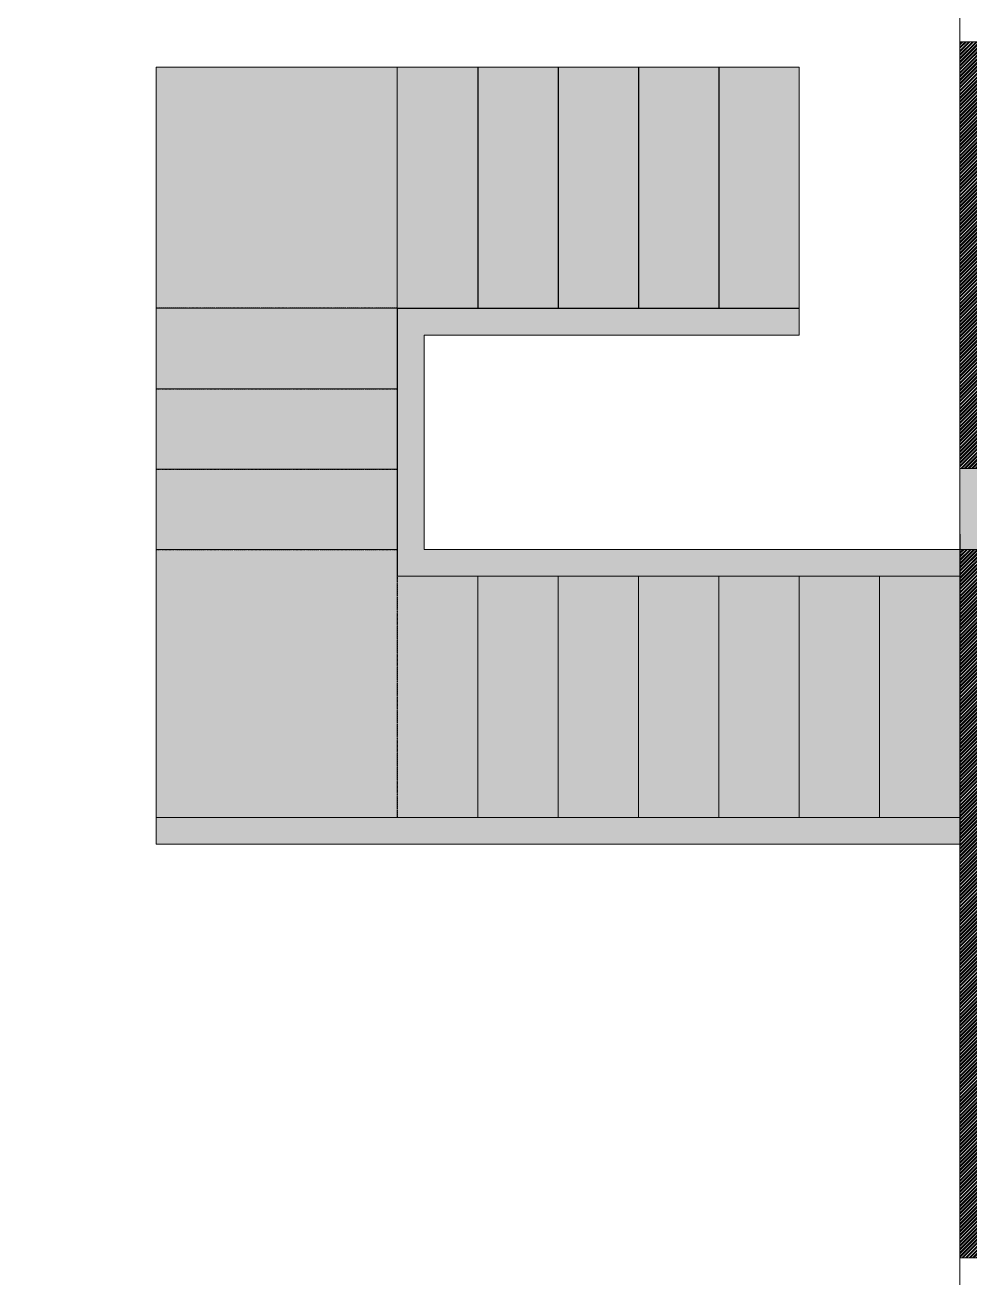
# Model space of a CAD drawing. Header units: millimetres. Extents: x 86441 to 190201, y 16532 to 98188.
# Drawn here: x 167228 to 170754, y 88460 to 93136 of the extents above; entities that cross this region are included whole.
import ezdxf

# ---------------------------------------------------------------- set-up
doc = ezdxf.new("R2010")
doc.units = ezdxf.units.MM
doc.header["$LTSCALE"] = 0.1
doc.linetypes.add('ACAD_ISO02W100', pattern=[15, 12, -3])
doc.linetypes.add('ACAD_ISO03W100', pattern=[30, 12, -18])
doc.layers.add('COLUMN', color=1, linetype='Continuous', lineweight=0)

msp = doc.modelspace()

# ---------------------------------------------------------------- hatches: boundary and pattern name
at = {"true_color": 0x939598, "transparency": 33554687}
h = msp.add_hatch(dxfattribs=at)
h.set_pattern_fill('ANSI32', color=252)
h.set_pattern_definition([(45, (64319.126, 59517.099), (-6.7351921, 6.7351921), []), (45, (64323.6165, 59517.099), (-6.7351921, 6.7351921), [])])
h.paths.add_polyline_path([(172482, 93073.4), (172447, 93073.4), (172447, 93098.4), (172432, 93098.4), (172432, 93123.4), (172447, 93123.4), (172447, 93148.4), (172428.6, 93148.4), (171767, 93148.4), (171767, 93123.4), (171782, 93123.4), (171782, 93098.4), (171767, 93098.4), (171767, 93073.4), (171732, 93073.4), (171019, 93073.4), (170717, 93073.4), (170717, 91480.7), (171882, 91480.7), (171882, 91178.7), (170717, 91178.7), (170717, 90933.7), (170717, 90178.7), (170717, 90078.7), (170717, 88534.7), (171019, 88534.7), (171767, 88534.7), (171767, 88509.7), (171782, 88509.7), (171782, 88479.7), (172428.6, 88479.7), (172432, 88479.7), (172432, 88509.7), (172447, 88509.7), (172447, 88534.7), (172482, 88534.7)])
at = {"transparency": 33554687}
h = msp.add_hatch(color=256, dxfattribs=at)
h.dxf.hatch_style = 1
h.set_gradient(color1=(153, 95, 76), color2=(118, 67, 44))
h.paths.add_polyline_path([(168617, 92978.7), (167717, 92978.7), (167717, 92078.7), (168617, 92078.7)])
h = msp.add_hatch(color=256, dxfattribs=at)
h.dxf.hatch_style = 1
h.set_gradient(color1=(153, 95, 76), color2=(118, 67, 44))
h.paths.add_polyline_path([(168917, 92978.7), (168617, 92978.7), (168617, 92078.7), (168917, 92078.7)])
h = msp.add_hatch(color=256, dxfattribs=at)
h.dxf.hatch_style = 1
h.set_gradient(color1=(153, 95, 76), color2=(118, 67, 44))
h.paths.add_polyline_path([(169217, 92978.7), (168917, 92978.7), (168917, 92078.7), (169217, 92078.7)])
h = msp.add_hatch(color=256, dxfattribs=at)
h.dxf.hatch_style = 1
h.set_gradient(color1=(153, 95, 76), color2=(118, 67, 44))
h.paths.add_polyline_path([(169517, 92978.7), (169217, 92978.7), (169217, 92078.7), (169517, 92078.7)])
h = msp.add_hatch(color=256, dxfattribs=at)
h.dxf.hatch_style = 1
h.set_gradient(color1=(153, 95, 76), color2=(118, 67, 44))
h.paths.add_polyline_path([(169817, 92978.7), (169517, 92978.7), (169517, 92078.7), (169817, 92078.7)])
h = msp.add_hatch(color=256, dxfattribs=at)
h.dxf.hatch_style = 1
h.set_gradient(color1=(153, 95, 76), color2=(118, 67, 44))
h.paths.add_polyline_path([(170117, 92978.7), (169817, 92978.7), (169817, 92078.7), (170117, 92078.7)])
h = msp.add_hatch(color=256, dxfattribs=at)
h.dxf.hatch_style = 1
h.set_gradient(color1=(153, 95, 76), color2=(118, 67, 44))
h.paths.add_polyline_path([(168617, 92078.7), (167717, 92078.7), (167717, 91778.7), (168617, 91778.7)])
at = {"true_color": 0x76432c, "transparency": 33554687}
h = msp.add_hatch(color=17, dxfattribs=at)
h.dxf.hatch_style = 1
h.paths.add_polyline_path([(168717, 91978.7), (170117, 91978.7), (170117, 92078.7), (168617, 92078.7), (168617, 91078.7), (170717, 91078.7), (170717, 91178.7), (168717, 91178.7)])
at = {"transparency": 33554687}
h = msp.add_hatch(color=256, dxfattribs=at)
h.dxf.hatch_style = 1
h.set_gradient(color1=(153, 95, 76), color2=(118, 67, 44))
h.paths.add_polyline_path([(168617, 91778.7), (167717, 91778.7), (167717, 91478.7), (168617, 91478.7)])
h = msp.add_hatch(color=256, dxfattribs=at)
h.dxf.hatch_style = 1
h.set_gradient(color1=(153, 95, 76), color2=(118, 67, 44))
h.paths.add_polyline_path([(168617, 91478.7), (167717, 91478.7), (167717, 91178.7), (168617, 91178.7)])
h = msp.add_hatch(color=256, dxfattribs=at)
h.dxf.hatch_style = 1
h.set_gradient(color1=(153, 95, 76), color2=(118, 67, 44))
h.paths.add_polyline_path([(168617, 91078.7), (168617, 91178.7), (167717, 91178.7), (167717, 90178.7), (168617, 90178.7)])
h = msp.add_hatch(color=256, dxfattribs=at)
h.dxf.hatch_style = 1
h.set_gradient(color1=(153, 95, 76), color2=(118, 67, 44))
h.paths.add_polyline_path([(168917, 91078.7), (168617, 91078.7), (168617, 90178.7), (168917, 90178.7)])
h = msp.add_hatch(color=256, dxfattribs=at)
h.dxf.hatch_style = 1
h.set_gradient(color1=(153, 95, 76), color2=(118, 67, 44))
h.paths.add_polyline_path([(169217, 91078.7), (168917, 91078.7), (168917, 90178.7), (169217, 90178.7)])
h = msp.add_hatch(color=256, dxfattribs=at)
h.dxf.hatch_style = 1
h.set_gradient(color1=(153, 95, 76), color2=(118, 67, 44))
h.paths.add_polyline_path([(169517, 91078.7), (169217, 91078.7), (169217, 90178.7), (169517, 90178.7)])
h = msp.add_hatch(color=256, dxfattribs=at)
h.dxf.hatch_style = 1
h.set_gradient(color1=(153, 95, 76), color2=(118, 67, 44))
h.paths.add_polyline_path([(169817, 91078.7), (169517, 91078.7), (169517, 90178.7), (169817, 90178.7)])
h = msp.add_hatch(color=256, dxfattribs=at)
h.dxf.hatch_style = 1
h.set_gradient(color1=(153, 95, 76), color2=(118, 67, 44))
h.paths.add_polyline_path([(170117, 91078.7), (169817, 91078.7), (169817, 90178.7), (170117, 90178.7)])
h = msp.add_hatch(color=256, dxfattribs=at)
h.dxf.hatch_style = 1
h.set_gradient(color1=(153, 95, 76), color2=(118, 67, 44))
h.paths.add_polyline_path([(170417, 91078.7), (170117, 91078.7), (170117, 90178.7), (170417, 90178.7)])
h = msp.add_hatch(color=256, dxfattribs=at)
h.dxf.hatch_style = 1
h.set_gradient(color1=(153, 95, 76), color2=(118, 67, 44))
h.paths.add_polyline_path([(170717, 91078.7), (170417, 91078.7), (170417, 90178.7), (170717, 90178.7)])
at = {"true_color": 0x76432c, "transparency": 33554687}
h = msp.add_hatch(color=17, dxfattribs=at)
h.dxf.hatch_style = 1
h.paths.add_polyline_path([(170717, 90178.7), (167717, 90178.7), (167717, 90078.7), (170717, 90078.7)])
at = {"layer": 'COLUMN', "true_color": 0xed1f24, "transparency": 33554687}
h = msp.add_hatch(dxfattribs=at)
h.set_pattern_fill('AR-CONC', color=240, scale=2)
h.set_pattern_definition([(50, (64319.13, 59517.1), (364.36934, -31.8782), [38.1, -419.1]), (355, (64319.13, 59517.1), (-70.4868, 382.1137), [30.48, -335.2812]), (100.45144, (64349.5, 59514.44), (293.8825, 350.2355), [32.38, -356.1805]), (46.1842, (64319.13, 59618.7), (542.158, -84.0847), [57.15, -628.65]), (96.63556, (64364.3, 59611.7), (474.8083, 494.8522), [48.57, -534.2712]), (351.18415, (64319.1, 59618.7), (474.8083, 494.8522), [45.72, -502.9195]), (21, (64369.93, 59593.3), (303.2288, -204.5304), [38.1, -419.1]), (326, (64369.93, 59593.3), (123.604, 368.3759), [30.48, -335.28]), (71.45144, (64395.2, 59576.25), (426.8328, 163.8455), [32.38, -356.1799]), (37.5, (64319.13, 59517.1), (6.1772, 169.11008), [0, -331.216, 0, -340.36, 0, -336.55]), (7.5, (64319.13, 59517.1), (133.63933, 200.36115), [0, -194.056, 0, -323.596, 0, -128.27]), (327.5, (64205.84, 59517.1), (271.18119, -11.45749), [0, -127, 0, -396.24, 0, -525.78]), (317.5, (64155.04, 59517.1), (296.25836, 50.853), [0, -165.1, 0, -263.144, 0, -373.38])])
h.paths.add_polyline_path([(171882, 91480.7), (170717, 91480.7), (170717, 91178.7), (171882, 91178.7)])
h.paths.add_polyline_path([(162418.7, 91220.6), (161253.7, 91220.6), (161253.7, 90918.6), (162416.7, 90918.6)])
h.paths.add_polyline_path([(153621.7, 96693.6), (152341.7, 96693.6), (152341.7, 96314.6), (153621.7, 96314.6), (153621.7, 96340.5)])
h.paths.add_polyline_path([(166967.7, 86283.6), (166584.7, 86283.6), (166584.7, 85052.6), (166967.7, 85052.6)])
h.paths.add_polyline_path([(161555.7, 86216.6), (161253.7, 86216.6), (161253.7, 85052.6), (161555.7, 85052.6)])
h.paths.add_polyline_path([(157693.7, 87150.6), (157391.7, 87150.6), (157391.7, 85986.6), (157693.7, 85986.6)])
h.paths.add_polyline_path([(153621.7, 86365.6), (152341.7, 86365.6), (152341.7, 85986.6), (153621.7, 85986.6)])
h.paths.add_polyline_path([(157693.7, 96463.6), (157693.7, 96693.6), (157391.7, 96693.6), (157391.7, 95529.6), (157693.7, 95529.6)])
h.paths.add_polyline_path([(161555.7, 96693.6), (161253.7, 96693.6), (161253.7, 95529.6), (161555.7, 95529.6)])
h.paths.add_polyline_path([(176431, 86543.7), (176201, 86543.7), (176048, 86543.7), (176048, 86206.4), (176048, 85542.7), (176048, 85312.7), (176431, 85312.7)])
h.paths.add_polyline_path([(171019, 86881.7), (170792, 86881.7), (170717, 86881.7), (170717, 86476.7), (170717, 85312.7), (171019, 85312.7), (171019, 85542.7)])
h.paths.add_polyline_path([(171019, 96723.7), (171019, 96953.7), (170717, 96953.7), (170717, 95789.7), (170792, 95789.7), (170792, 95790.5), (171019, 95790.5), (171019, 96454.1)])
at = {"layer": 'COLUMN', "lineweight": 9, "true_color": 0x636466, "transparency": 33554687}
h = msp.add_hatch(dxfattribs=at)
h.set_pattern_fill('STEEL', color=251, scale=80)
h.set_pattern_definition([(45, (64319.13, 59517.1), (-179.6051, 179.6051), []), (45, (64319.13, 59644.1), (-179.6051, 179.6051), [])])
h.paths.add_polyline_path([(164595.2, 86583.6), (164255.7, 86583.6), (164255.7, 86433.6), (164595.2, 86433.6)])
h.paths.add_polyline_path([(174507, 93073.4), (174357, 93073.4), (174357, 91923.4), (174507, 91923.4)], flags=17)
h.paths.add_polyline_path([(173607, 92073.4), (172557, 92073.4), (172557, 91923.4), (173607, 91923.4)], flags=17)
h.paths.add_polyline_path([(165970.7, 88424.6), (163243.7, 88424.6), (163243.7, 88274.6), (165970.7, 88274.6)])
h.paths.add_polyline_path([(164255.7, 86216.6), (164255.7, 86477), (164105.7, 86477), (164105.7, 86216.6), (164105.7, 85282.6), (164255.7, 85282.6)])
h.paths.add_polyline_path([(165495.2, 86482.6), (165345.2, 86482.6), (165345.2, 85282.6), (165495.2, 85282.6), (165495.2, 85783.1)])
h.paths.add_polyline_path([(164105.7, 86374.6), (163655.7, 86374.6), (163655.7, 86224.6), (164105.7, 86224.6)])
h.paths.add_polyline_path([(164255.7, 87374.6), (164105.7, 87374.6), (164105.7, 86989.1), (164255.7, 86989.1)])
h.paths.add_polyline_path([(164105.7, 87374.6), (162455.7, 87374.6), (162455.7, 87224.6), (164105.7, 87224.6)])
h.paths.add_polyline_path([(162905.7, 87224.6), (162755.7, 87224.6), (162755.7, 86224.6), (162905.7, 86224.6), (162905.7, 86374.6)])
h.paths.add_polyline_path([(166737.7, 86583.6), (166584.7, 86583.6), (166245.2, 86583.6), (166245.2, 86433.6), (166584.7, 86433.6), (166737.7, 86433.6)], flags=17)
h.paths.add_polyline_path([(157391.7, 86216.6), (153621.7, 86216.6), (153621.7, 85986.6), (157391.7, 85986.6)])
h.paths.add_polyline_path([(161253.7, 86216.6), (160954.7, 86216.6), (160954.7, 85986.6), (161253.7, 85986.6)])
h.paths.add_polyline_path([(158065.7, 86216.6), (157693.7, 86216.6), (157693.7, 85986.6), (158065.7, 85986.6)])
h.paths.add_polyline_path([(166584.7, 85282.6), (166309.8, 85282.6), (166309.8, 85052.6), (166584.7, 85052.6)])
h.paths.add_polyline_path([(165770.1, 85282.6), (165070.3, 85282.6), (165070.3, 85052.6), (165770.1, 85052.6)])
h.paths.add_polyline_path([(164524.9, 85282.6), (161555.7, 85282.6), (161555.7, 85052.6), (164524.9, 85052.6)])
h.paths.add_polyline_path([(166200.7, 88274.6), (165970.7, 88274.6), (165970.7, 87558.6), (166737.7, 87558.6), (166737.7, 86285.6), (166967.7, 86285.6), (166967.7, 87788.6), (166200.7, 87788.6)])
h.paths.add_polyline_path([(166200.7, 91516.6), (165970.7, 91516.6), (165970.7, 91163.6), (166200.7, 91163.6)])
h.paths.add_polyline_path([(166200.7, 96693.6), (165970.7, 96693.6), (165206.7, 96693.6), (165206.7, 96463.6), (165970.7, 96463.6), (165970.7, 94405.6), (166200.7, 94405.6)])
h.paths.add_polyline_path([(162317.7, 96693.6), (161555.7, 96693.6), (161555.7, 96463.6), (162317.7, 96463.6)])
h.paths.add_polyline_path([(158065.7, 96693.6), (157693.7, 96693.6), (157693.7, 96463.6), (158065.7, 96463.6)])
h.paths.add_polyline_path([(161253.7, 96693.6), (160954.7, 96693.6), (160954.7, 96463.6), (161253.7, 96463.6)])
h.paths.add_polyline_path([(157391.7, 96693.6), (153621.7, 96693.6), (153621.7, 96463.6), (157391.7, 96463.6)])
edge = h.paths.add_edge_path()
edge.add_line((176201, 86543.7), (176431, 86543.7))
edge.add_line((176204.2, 87817), (176201, 86538.2))
edge.add_line((176431, 88048.7), (176431, 86543.7))
edge.add_line((175664, 88048.7), (176431, 88048.7))
edge.add_line((175434.1, 87818.7), (176204.2, 87817))
edge.add_line((175664, 96953.7), (175664, 88048.7))
edge.add_line((175434.1, 96723.7), (175434.1, 87818.7))
edge.add_line((171019, 96953.7), (175664, 96953.7))
edge.add_line((171019, 96723.7), (175434.1, 96723.7))
edge.add_line((171019, 96953.7), (171019, 96723.7))
h.paths.add_polyline_path([(176048, 85542.7), (176048, 85312.7), (171019, 85312.7), (171019, 85542.7)])

# ---------------------------------------------------------------- linework, layer by layer
at = {"color": 25, "lineweight": 9, "transparency": 33554687}
for p, q in [((170717, 86881.7), (170717, 95789.7)), ((170717, 95789.7), (170717, 93073.4)), ((171019, 93073.4), (170717, 93073.4)), ((171019, 88534.7), (170717, 88534.7)), ((170717, 86881.7), (170717, 88534.7))]:
    msp.add_line(p, q, dxfattribs=at)
at = {"color": 25, "lineweight": 5, "transparency": 33554687}
for p, q in [((167717, 92978.7), (167717, 90078.7)), ((170117, 92978.7), (167717, 92978.7)), ((168717, 91978.7), (170117, 91978.7)), ((168717, 91978.7), (168717, 91178.7)), ((168717, 91178.7), (170717, 91178.7)), ((168617, 91078.7), (170717, 91078.7)), ((167717, 90178.7), (170717, 90178.7)), ((167717, 90078.7), (170717, 90078.7))]:
    msp.add_line(p, q, dxfattribs=at)
at = {"color": 25, "lineweight": 0, "transparency": 33554687}
for p, q in [((168617, 92078.7), (168617, 92978.7)), ((168917, 92978.7), (168917, 92078.7)), ((169217, 92978.7), (169217, 92078.7)), ((169517, 92978.7), (169517, 92078.7)), ((169817, 92978.7), (169817, 92078.7)), ((170117, 92978.7), (170117, 91978.7)), ((168617, 92078.7), (168617, 91078.7))]:
    msp.add_line(p, q, dxfattribs=at)
at = {"color": 25, "lineweight": -3, "true_color": 0xb06239, "transparency": 33554687}
for p, q in [((168917, 92978.7), (168917, 92078.7)), ((169217, 92978.7), (169217, 92078.7)), ((169517, 92978.7), (169517, 92078.7)), ((169817, 92978.7), (169817, 92078.7))]:
    msp.add_line(p, q, dxfattribs=at)
at = {"color": 35, "linetype": 'ACAD_ISO03W100', "true_color": 0xbe6d40, "transparency": 33554687}
for p, q in [((168617, 92078.7), (167717, 92078.7)), ((167717, 91778.7), (168617, 91778.7)), ((167717, 91178.7), (168617, 91178.7))]:
    msp.add_line(p, q, dxfattribs=at)
at = {"color": 35, "linetype": 'ACAD_ISO02W100', "lineweight": 0, "ltscale": 3, "transparency": 33554687}
for p, q in [((168617, 92078.7), (167717, 92078.7)), ((167717, 91778.7), (168617, 91778.7)), ((167717, 91478.7), (168617, 91478.7)), ((167717, 91178.7), (168617, 91178.7))]:
    msp.add_line(p, q, dxfattribs=at)
at = {"color": 25, "transparency": 33554687}
msp.add_line((168617, 92078.7), (170117, 92078.7), dxfattribs=at)
at = {"transparency": 33554687}
for p, q in [((168617, 92078.7), (168617, 91078.7)), ((170717, 91235.7), (170717, 90933.7)), ((170717, 91235.7), (170717, 90933.7)), ((170717, 91178.7), (170717, 91078.7)), ((170717, 90178.7), (170717, 90078.7))]:
    msp.add_line(p, q, dxfattribs=at)
at = {"color": 35, "linetype": 'ACAD_ISO03W100', "transparency": 33554687}
msp.add_line((167717, 91478.7), (168617, 91478.7), dxfattribs=at)
at = {"color": 25, "linetype": 'ACAD_ISO03W100', "lineweight": 5, "transparency": 33554687}
msp.add_line((170717, 91178.7), (170717, 90178.7), dxfattribs=at)
at = {"color": 23, "linetype": 'ACAD_ISO03W100', "transparency": 33554687}
msp.add_line((168617, 91078.7), (168617, 90178.7), dxfattribs=at)
at = {"color": 23, "linetype": 'ACAD_ISO02W100', "lineweight": 5, "transparency": 33554687}
msp.add_line((168617, 91078.7), (168617, 90178.7), dxfattribs=at)
msp.add_line((168617, 91078.7), (168617, 90178.7), dxfattribs=at)
at = {"color": 23, "linetype": 'ACAD_ISO02W100', "lineweight": 5, "ltscale": 3, "transparency": 33554687}
for p, q in [((168917, 91078.7), (168917, 90178.7)), ((169217, 91078.7), (169217, 90178.7)), ((169517, 91078.7), (169517, 90178.7)), ((169817, 91078.7), (169817, 90178.7)), ((170117, 91078.7), (170117, 90178.7)), ((170417, 91078.7), (170417, 90178.7))]:
    msp.add_line(p, q, dxfattribs=at)
at = {"linetype": 'ACAD_ISO03W100', "transparency": 33554687}
msp.add_line((170717, 91078.7), (170717, 90178.7), dxfattribs=at)
at = {"layer": 'COLUMN', "transparency": 33554687}
for p, q in [((170717, 91480.7), (171882, 91480.7)), ((170717, 91480.7), (170717, 91178.7)), ((170717, 91178.7), (171882, 91178.7))]:
    msp.add_line(p, q, dxfattribs=at)

doc.saveas('drawing.dxf')
